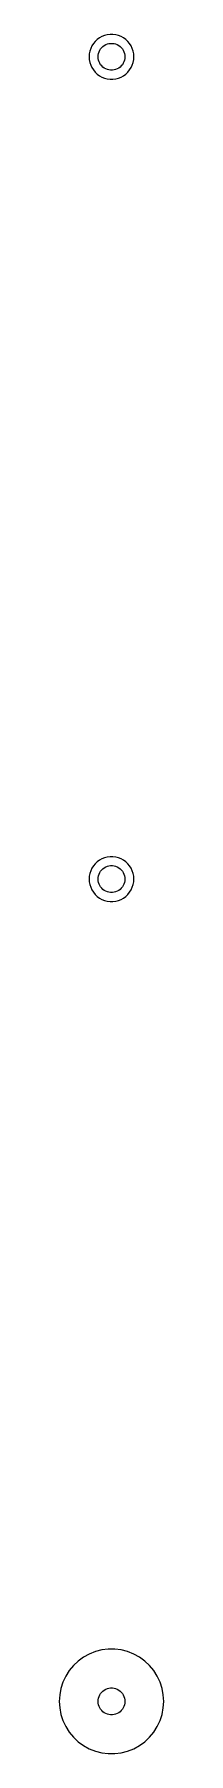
# Model space of a CAD drawing. Header units: metres. Extents: x -7 to 7, y 213 to 443.
import ezdxf

# ---------------------------------------------------------------- set-up
doc = ezdxf.new("R2010")
doc.units = ezdxf.units.M

msp = doc.modelspace()

# ---------------------------------------------------------------- linework, layer by layer
for p, q in [((-2.42705, 441.763), (-2.62891, 441.445)), ((-2.1869, 442.054), (-2.42705, 441.763)), ((-1.91226, 442.312), (-2.1869, 442.054)), ((-1.60747, 442.533), (-1.91226, 442.312)), ((-1.27733, 442.714), (-1.60747, 442.533)), ((-0.927048, 442.853), (-1.27733, 442.714)), ((-0.964478, 441.52), (-0.766388, 441.629)), ((-0.562134, 442.947), (-0.927048, 442.853)), ((-0.766388, 441.629), (-0.556229, 441.712)), ((-0.18837, 442.994), (-0.562134, 442.947)), ((-0.556229, 441.712), (-0.33728, 441.768)), ((-0.33728, 441.768), (-0.113022, 441.796)), ((0.18837, 442.994), (-0.18837, 442.994)), ((-0.113022, 441.796), (0.113022, 441.796)), ((0.113022, 441.796), (0.33728, 441.768)), ((0.562134, 442.947), (0.18837, 442.994)), ((0.33728, 441.768), (0.556229, 441.712)), ((0.556229, 441.712), (0.766388, 441.629)), ((0.927048, 442.853), (0.562134, 442.947)), ((0.766388, 441.629), (0.964478, 441.52)), ((1.27733, 442.714), (0.927048, 442.853)), ((1.60747, 442.533), (1.27733, 442.714)), ((1.91226, 442.312), (1.60747, 442.533)), ((2.1869, 442.054), (1.91226, 442.312)), ((2.42705, 441.763), (2.1869, 442.054)), ((2.62891, 441.445), (2.42705, 441.763)), ((-2.97633, 440.376), (-3, 440)), ((-3, 440), (-2.97633, 439.624)), ((-2.90575, 440.746), (-2.97633, 440.376)), ((-2.97633, 439.624), (-2.90575, 439.254)), ((-2.78932, 441.104), (-2.90575, 440.746)), ((-2.62891, 441.445), (-2.78932, 441.104)), ((-1.79999, 440), (-1.7858, 440.226)), ((-1.7858, 439.774), (-1.79999, 440)), ((-1.7858, 440.226), (-1.74344, 440.448)), ((-1.74344, 439.552), (-1.7858, 439.774)), ((-1.74344, 440.448), (-1.67358, 440.663)), ((-1.67358, 439.337), (-1.74344, 439.552)), ((-1.67358, 440.663), (-1.57735, 440.867)), ((-1.57735, 439.133), (-1.67358, 439.337)), ((-1.57735, 440.867), (-1.45622, 441.058)), ((-1.45622, 441.058), (-1.31213, 441.232)), ((-1.31213, 441.232), (-1.14735, 441.387)), ((-1.14735, 441.387), (-0.964478, 441.52)), ((0.964478, 441.52), (1.14735, 441.387)), ((1.14735, 441.387), (1.31213, 441.232)), ((1.31213, 441.232), (1.45622, 441.058)), ((1.45622, 441.058), (1.57735, 440.867)), ((1.57735, 440.867), (1.67358, 440.663)), ((1.67358, 439.337), (1.57735, 439.133)), ((1.67358, 440.663), (1.74344, 440.448)), ((1.74344, 439.552), (1.67358, 439.337)), ((1.74344, 440.448), (1.7858, 440.226)), ((1.7858, 439.774), (1.74344, 439.552)), ((1.7858, 440.226), (1.79999, 440)), ((1.79999, 440), (1.7858, 439.774)), ((2.78932, 441.104), (2.62891, 441.445)), ((2.90575, 440.746), (2.78932, 441.104)), ((2.97633, 440.376), (2.90575, 440.746)), ((2.90575, 439.254), (2.97633, 439.624)), ((3, 440), (2.97633, 440.376)), ((2.97633, 439.624), (3, 440)), ((-2.90575, 439.254), (-2.78932, 438.896)), ((-2.78932, 438.896), (-2.62891, 438.555)), ((-2.62891, 438.555), (-2.42705, 438.237)), ((-2.42705, 438.237), (-2.1869, 437.946)), ((-2.1869, 437.946), (-1.91226, 437.688)), ((-1.91226, 437.688), (-1.60747, 437.467)), ((-1.60747, 437.467), (-1.27733, 437.286)), ((-1.45622, 438.942), (-1.57735, 439.133)), ((-1.31213, 438.768), (-1.45622, 438.942)), ((-1.14735, 438.613), (-1.31213, 438.768)), ((-1.27733, 437.286), (-0.927048, 437.147)), ((-0.964478, 438.48), (-1.14735, 438.613)), ((-0.766388, 438.371), (-0.964478, 438.48)), ((-0.927048, 437.147), (-0.562134, 437.053)), ((-0.556229, 438.288), (-0.766388, 438.371)), ((-0.562134, 437.053), (-0.18837, 437.006)), ((-0.33728, 438.232), (-0.556229, 438.288)), ((-0.113022, 438.204), (-0.33728, 438.232)), ((-0.18837, 437.006), (0.18837, 437.006)), ((0.113022, 438.204), (-0.113022, 438.204)), ((0.33728, 438.232), (0.113022, 438.204)), ((0.18837, 437.006), (0.562134, 437.053)), ((0.556229, 438.288), (0.33728, 438.232)), ((0.766388, 438.371), (0.556229, 438.288)), ((0.562134, 437.053), (0.927048, 437.147)), ((0.964478, 438.48), (0.766388, 438.371)), ((0.927048, 437.147), (1.27733, 437.286)), ((1.14735, 438.613), (0.964478, 438.48)), ((1.31213, 438.768), (1.14735, 438.613)), ((1.27733, 437.286), (1.60747, 437.467)), ((1.45622, 438.942), (1.31213, 438.768)), ((1.57735, 439.133), (1.45622, 438.942)), ((1.60747, 437.467), (1.91226, 437.688)), ((1.91226, 437.688), (2.1869, 437.946)), ((2.1869, 437.946), (2.42705, 438.237)), ((2.42705, 438.237), (2.62891, 438.555)), ((2.62891, 438.555), (2.78932, 438.896)), ((2.78932, 438.896), (2.90575, 439.254)), ((-2.62891, 331.445), (-2.78932, 331.104)), ((-2.42705, 331.763), (-2.62891, 331.445)), ((-2.1869, 332.054), (-2.42705, 331.763)), ((-1.91226, 332.312), (-2.1869, 332.054)), ((-1.60747, 332.533), (-1.91226, 332.312)), ((-1.27733, 332.714), (-1.60747, 332.533)), ((-1.45622, 331.058), (-1.31213, 331.232)), ((-1.31213, 331.232), (-1.14735, 331.387)), ((-0.927048, 332.853), (-1.27733, 332.714)), ((-1.14735, 331.387), (-0.964478, 331.52)), ((-0.964478, 331.52), (-0.766388, 331.629)), ((-0.562134, 332.947), (-0.927048, 332.853)), ((-0.766388, 331.629), (-0.556229, 331.712)), ((-0.18837, 332.994), (-0.562134, 332.947)), ((-0.556229, 331.712), (-0.33728, 331.768)), ((-0.33728, 331.768), (-0.113022, 331.796)), ((0.18837, 332.994), (-0.18837, 332.994)), ((-0.113022, 331.796), (0.113022, 331.796)), ((0.113022, 331.796), (0.33728, 331.768)), ((0.562134, 332.947), (0.18837, 332.994)), ((0.33728, 331.768), (0.556229, 331.712)), ((0.556229, 331.712), (0.766388, 331.629)), ((0.927048, 332.853), (0.562134, 332.947)), ((0.766388, 331.629), (0.964478, 331.52)), ((1.27733, 332.714), (0.927048, 332.853)), ((0.964478, 331.52), (1.14735, 331.387)), ((1.14735, 331.387), (1.31213, 331.232)), ((1.60747, 332.533), (1.27733, 332.714)), ((1.31213, 331.232), (1.45622, 331.058)), ((1.91226, 332.312), (1.60747, 332.533)), ((2.1869, 332.054), (1.91226, 332.312)), ((2.42705, 331.763), (2.1869, 332.054)), ((2.62891, 331.445), (2.42705, 331.763)), ((2.78932, 331.104), (2.62891, 331.445)), ((-2.97633, 330.376), (-3, 330)), ((-3, 330), (-2.97633, 329.624)), ((-2.90575, 330.746), (-2.97633, 330.376)), ((-2.97633, 329.624), (-2.90575, 329.254)), ((-2.78932, 331.104), (-2.90575, 330.746)), ((-2.90575, 329.254), (-2.78932, 328.896)), ((-2.78932, 328.896), (-2.62891, 328.555)), ((-1.79999, 330), (-1.7858, 330.226)), ((-1.7858, 329.774), (-1.79999, 330)), ((-1.7858, 330.226), (-1.74344, 330.448)), ((-1.74344, 329.552), (-1.7858, 329.774)), ((-1.74344, 330.448), (-1.67358, 330.663)), ((-1.67358, 329.337), (-1.74344, 329.552)), ((-1.67358, 330.663), (-1.57735, 330.867)), ((-1.57735, 329.133), (-1.67358, 329.337)), ((-1.57735, 330.867), (-1.45622, 331.058)), ((-1.45622, 328.942), (-1.57735, 329.133)), ((-1.31213, 328.768), (-1.45622, 328.942)), ((1.45622, 328.942), (1.31213, 328.768)), ((1.45622, 331.058), (1.57735, 330.867)), ((1.57735, 329.133), (1.45622, 328.942)), ((1.57735, 330.867), (1.67358, 330.663)), ((1.67358, 329.337), (1.57735, 329.133)), ((1.67358, 330.663), (1.74344, 330.448)), ((1.74344, 329.552), (1.67358, 329.337)), ((1.74344, 330.448), (1.7858, 330.226)), ((1.7858, 329.774), (1.74344, 329.552)), ((1.7858, 330.226), (1.79999, 330)), ((1.79999, 330), (1.7858, 329.774)), ((2.62891, 328.555), (2.78932, 328.896)), ((2.90575, 330.746), (2.78932, 331.104)), ((2.78932, 328.896), (2.90575, 329.254)), ((2.97633, 330.376), (2.90575, 330.746)), ((2.90575, 329.254), (2.97633, 329.624)), ((3, 330), (2.97633, 330.376)), ((2.97633, 329.624), (3, 330)), ((-2.62891, 328.555), (-2.42705, 328.237)), ((-2.42705, 328.237), (-2.1869, 327.946)), ((-2.1869, 327.946), (-1.91226, 327.688)), ((-1.91226, 327.688), (-1.60747, 327.467)), ((-1.60747, 327.467), (-1.27733, 327.286)), ((-1.14735, 328.613), (-1.31213, 328.768)), ((-1.27733, 327.286), (-0.927048, 327.147)), ((-0.964478, 328.48), (-1.14735, 328.613)), ((-0.766388, 328.371), (-0.964478, 328.48)), ((-0.927048, 327.147), (-0.562134, 327.053)), ((-0.556229, 328.288), (-0.766388, 328.371)), ((-0.562134, 327.053), (-0.18837, 327.006)), ((-0.33728, 328.232), (-0.556229, 328.288)), ((-0.113022, 328.204), (-0.33728, 328.232)), ((-0.18837, 327.006), (0.18837, 327.006)), ((0.113022, 328.204), (-0.113022, 328.204)), ((0.33728, 328.232), (0.113022, 328.204)), ((0.18837, 327.006), (0.562134, 327.053)), ((0.556229, 328.288), (0.33728, 328.232)), ((0.766388, 328.371), (0.556229, 328.288)), ((0.562134, 327.053), (0.927048, 327.147)), ((0.964478, 328.48), (0.766388, 328.371)), ((0.927048, 327.147), (1.27733, 327.286)), ((1.14735, 328.613), (0.964478, 328.48)), ((1.31213, 328.768), (1.14735, 328.613)), ((1.27733, 327.286), (1.60747, 327.467)), ((1.60747, 327.467), (1.91226, 327.688)), ((1.91226, 327.688), (2.1869, 327.946)), ((2.1869, 327.946), (2.42705, 328.237)), ((2.42705, 328.237), (2.62891, 328.555)), ((-4.46196, 225.394), (-5.10277, 224.792)), ((-3.75078, 225.91), (-4.46196, 225.394)), ((-2.98045, 226.334), (-3.75078, 225.91)), ((-2.16312, 226.657), (-2.98045, 226.334)), ((-1.31166, 226.876), (-2.16312, 226.657)), ((-0.439529, 226.986), (-1.31166, 226.876)), ((0.439529, 226.986), (-0.439529, 226.986)), ((1.31166, 226.876), (0.439529, 226.986)), ((2.16312, 226.657), (1.31166, 226.876)), ((2.98045, 226.334), (2.16312, 226.657)), ((3.75078, 225.91), (2.98045, 226.334)), ((4.46196, 225.394), (3.75078, 225.91)), ((5.10277, 224.792), (4.46196, 225.394)), ((-6.13414, 223.372), (-6.50842, 222.577)), ((-5.66312, 224.114), (-6.13414, 223.372)), ((-5.10277, 224.792), (-5.66312, 224.114)), ((5.66312, 224.114), (5.10277, 224.792)), ((6.13414, 223.372), (5.66312, 224.114)), ((6.50842, 222.577), (6.13414, 223.372)), ((-6.94479, 220.877), (-7, 220)), ((-6.78008, 221.741), (-6.94479, 220.877)), ((-6.50842, 222.577), (-6.78008, 221.741)), ((-1.67358, 220.663), (-1.57735, 220.867)), ((-1.57735, 220.867), (-1.45622, 221.058)), ((-1.45622, 221.058), (-1.31213, 221.232)), ((-1.31213, 221.232), (-1.14735, 221.387)), ((-1.14735, 221.387), (-0.964478, 221.52)), ((-0.964478, 221.52), (-0.766388, 221.629)), ((-0.766388, 221.629), (-0.556229, 221.712)), ((-0.556229, 221.712), (-0.33728, 221.768)), ((-0.33728, 221.768), (-0.113022, 221.796)), ((-0.113022, 221.796), (0.113022, 221.796)), ((0.113022, 221.796), (0.33728, 221.768)), ((0.33728, 221.768), (0.556229, 221.712)), ((0.556229, 221.712), (0.766388, 221.629)), ((0.766388, 221.629), (0.964478, 221.52)), ((0.964478, 221.52), (1.14735, 221.387)), ((1.14735, 221.387), (1.31213, 221.232)), ((1.31213, 221.232), (1.45622, 221.058)), ((1.45622, 221.058), (1.57735, 220.867)), ((1.57735, 220.867), (1.67358, 220.663)), ((6.78008, 221.741), (6.50842, 222.577)), ((6.94479, 220.877), (6.78008, 221.741)), ((7, 220), (6.94479, 220.877)), ((-7, 220), (-6.94479, 219.123)), ((-6.94479, 219.123), (-6.78008, 218.259)), ((-1.79999, 220), (-1.7858, 220.226)), ((-1.7858, 219.774), (-1.79999, 220)), ((-1.7858, 220.226), (-1.74344, 220.448)), ((-1.74344, 219.552), (-1.7858, 219.774)), ((-1.74344, 220.448), (-1.67358, 220.663)), ((-1.67358, 219.337), (-1.74344, 219.552)), ((-1.57735, 219.133), (-1.67358, 219.337)), ((-1.45622, 218.942), (-1.57735, 219.133)), ((-1.31213, 218.768), (-1.45622, 218.942)), ((-1.14735, 218.613), (-1.31213, 218.768)), ((-0.964478, 218.48), (-1.14735, 218.613)), ((1.14735, 218.613), (0.964478, 218.48)), ((1.31213, 218.768), (1.14735, 218.613)), ((1.45622, 218.942), (1.31213, 218.768)), ((1.57735, 219.133), (1.45622, 218.942)), ((1.67358, 219.337), (1.57735, 219.133)), ((1.67358, 220.663), (1.74344, 220.448)), ((1.74344, 219.552), (1.67358, 219.337)), ((1.74344, 220.448), (1.7858, 220.226)), ((1.7858, 219.774), (1.74344, 219.552)), ((1.7858, 220.226), (1.79999, 220)), ((1.79999, 220), (1.7858, 219.774)), ((6.78008, 218.259), (6.94479, 219.123)), ((6.94479, 219.123), (7, 220)), ((-6.78008, 218.259), (-6.50842, 217.423)), ((-6.50842, 217.423), (-6.13414, 216.628)), ((-6.13414, 216.628), (-5.66312, 215.886)), ((-0.766388, 218.371), (-0.964478, 218.48)), ((-0.556229, 218.288), (-0.766388, 218.371)), ((-0.33728, 218.232), (-0.556229, 218.288)), ((-0.113022, 218.204), (-0.33728, 218.232)), ((0.113022, 218.204), (-0.113022, 218.204)), ((0.33728, 218.232), (0.113022, 218.204)), ((0.556229, 218.288), (0.33728, 218.232)), ((0.766388, 218.371), (0.556229, 218.288)), ((0.964478, 218.48), (0.766388, 218.371)), ((5.66312, 215.886), (6.13414, 216.628)), ((6.13414, 216.628), (6.50842, 217.423)), ((6.50842, 217.423), (6.78008, 218.259)), ((-5.66312, 215.886), (-5.10277, 215.208)), ((-5.10277, 215.208), (-4.46196, 214.606)), ((-4.46196, 214.606), (-3.75078, 214.09)), ((-3.75078, 214.09), (-2.98045, 213.666)), ((2.98045, 213.666), (3.75078, 214.09)), ((3.75078, 214.09), (4.46196, 214.606)), ((4.46196, 214.606), (5.10277, 215.208)), ((5.10277, 215.208), (5.66312, 215.886)), ((-2.98045, 213.666), (-2.16312, 213.343)), ((-2.16312, 213.343), (-1.31166, 213.124)), ((-1.31166, 213.124), (-0.439529, 213.014)), ((-0.439529, 213.014), (0.439529, 213.014)), ((0.439529, 213.014), (1.31166, 213.124)), ((1.31166, 213.124), (2.16312, 213.343)), ((2.16312, 213.343), (2.98045, 213.666))]:
    msp.add_line(p, q)

doc.saveas('drawing.dxf')
